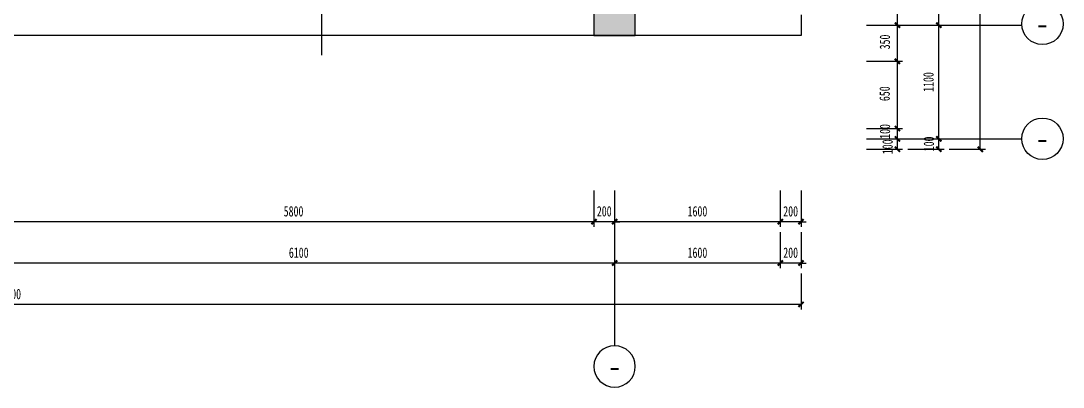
# Model space of a CAD drawing. Header units: millimetres. Extents: x -133666 to 228300, y -346623 to 180165.
# Drawn here: x -38237 to -28173, y -153567 to -150026 of the extents above; entities that cross this region are included whole.
import ezdxf
from ezdxf.enums import TextEntityAlignment as Align

# ---------------------------------------------------------------- set-up
doc = ezdxf.new("R2010")
doc.units = ezdxf.units.MM
doc.header["$LTSCALE"] = 1000
doc.linetypes.add('CENTER', pattern=[50.8, 31.75, -6.35, 6.35, -6.35])
doc.layers.get('0').update_dxf_attribs({"linetype": 'CONTINUOUS'})
doc.layers.get('Defpoints').update_dxf_attribs({"color": 6, "linetype": 'CONTINUOUS'})
for name, color, linetype in [('A-土建墙（含管井、立管）', 6, 'CONTINUOUS'), ('A-土建柱', 6, 'CONTINUOUS'), ('A-土建柱填充', 251, 'CONTINUOUS'), ('A-轴号', 4, 'CONTINUOUS'), ('A-轴线', 8, 'CENTER'), ('C-顶面造型线', 32, 'CONTINUOUS'), ('W-尺寸', 5, 'CONTINUOUS')]:
    doc.layers.add(name, color=color, linetype=linetype)
doc.styles.add('DIM', font='', dxfattribs={"width": 0.7})
doc.styles.add('NAME-1', font='simhei.ttf')
doc.styles.get('DIM').set_extended_font_data('SimSun')
doc.dimstyles.new('50', dxfattribs={"dimscale": 50, "dimtxt": 2, "dimasz": 1, "dimexe": 1, "dimexo": 1, "dimgap": 1, "dimtad": 1, "dimdec": 0, "dimzin": 0, "dimdsep": 46, "dimtxsty": 'DIM', "dimblk": 'ARCHTICK', "dimcen": 0, "dimclrd": 5, "dimclre": 5, "dimclrt": 35, "dimadec": 0, "dimazin": 0, "dimtfac": 0.5, "dimtdec": 0, "dimtix": 1, "dimtmove": 2, "dimatfit": 2, "dimldrblk": 'A', "dimfxl": 0, "dimtolj": 1, "dimtzin": 0, "dimlwd": -1, "dimlwe": -1, "dimarcsym": 0})

# ---------------------------------------------------------------- blocks, each defined once
blk = doc.blocks.new('_ArchTick')
at = {"color": 0, "linetype": 'ByBlock', "const_width": 0.4}
blk.add_lwpolyline([(-0.5, -0.5), (0.5, 0.5)], dxfattribs=at)
blk = doc.blocks.new('*D527')
at = {"layer": 'Defpoints', "color": 0}
for p in [(-32504, -150167), (-30904, -150167), (-32504, -151967)]:
    blk.add_point(p, dxfattribs=at)
at = {"layer": 'W-尺寸', "color": 5}
for p, q in [((-32504, -151667), (-32504, -152017)), ((-30904, -151667), (-30904, -152017)), ((-30904, -151967), (-32504, -151967))]:
    blk.add_line(p, q, dxfattribs=at)
at = {"layer": 'W-尺寸', "color": 5, "xscale": 50, "yscale": 50, "zscale": 50, "rotation": 180}
blk.add_blockref('_ArchTick', (-32504, -151967), dxfattribs=at)
at = {"layer": 'W-尺寸', "color": 5, "xscale": 50, "yscale": 50, "zscale": 50}
blk.add_blockref('_ArchTick', (-30904, -151967), dxfattribs=at)
at = {"layer": 'W-尺寸', "color": 35, "insert": (-31704, -151867), "char_height": 100, "attachment_point": 5, "style": 'DIM'}
blk.add_mtext('\\A1;1600', dxfattribs=at)
blk = doc.blocks.new('A')
for p, q in [((-0.37, 0), (-2.13, 0)), ((-1.44, 1.15), (-1.09, 1.44)), ((-1.44, 1.15), (-0.37, 0)), ((-1.44, -1.15), (-0.37, 0)), ((-1.09, 1.44), (0, 0)), ((-1.09, -1.44), (0, 0)), ((-1.44, -1.15), (-1.09, -1.44))]:
    blk.add_line(p, q)
for points in [[(-1.44, 1.15), (-1.09, 1.44), (-0.37, 0), (0, 0)], [(-1.44, -1.15), (-1.09, -1.44), (-0.37, 0), (0, 0)]]:
    blk.add_solid(points)
blk = doc.blocks.new('*D528')
at = {"layer": 'Defpoints', "color": 0}
for p in [(-32704, -150167), (-32504, -150167), (-32704, -151967)]:
    blk.add_point(p, dxfattribs=at)
at = {"layer": 'W-尺寸', "color": 5}
for p, q in [((-32704, -151667), (-32704, -152017)), ((-32504, -151667), (-32504, -152017)), ((-32704, -151967), (-32754, -151967)), ((-32504, -151967), (-32704, -151967)), ((-32504, -151967), (-32454, -151967))]:
    blk.add_line(p, q, dxfattribs=at)
at = {"layer": 'W-尺寸', "color": 5, "xscale": 50, "yscale": 50, "zscale": 50}
blk.add_blockref('_ArchTick', (-32704, -151967), dxfattribs=at)
at = {"layer": 'W-尺寸', "color": 5, "xscale": 50, "yscale": 50, "zscale": 50, "rotation": 180}
blk.add_blockref('_ArchTick', (-32504, -151967), dxfattribs=at)
at = {"layer": 'W-尺寸', "color": 35, "insert": (-32604, -151867), "char_height": 100, "attachment_point": 5, "style": 'DIM'}
blk.add_mtext('\\A1;200', dxfattribs=at)
blk = doc.blocks.new('*D529')
at = {"layer": 'Defpoints', "color": 0}
for p in [(-32704, -150167), (-38504, -151167), (-38504, -151967)]:
    blk.add_point(p, dxfattribs=at)
at = {"layer": 'W-尺寸', "color": 5}
for p, q in [((-38504, -151667), (-38504, -152017)), ((-32704, -151667), (-32704, -152017)), ((-32704, -151967), (-38504, -151967))]:
    blk.add_line(p, q, dxfattribs=at)
at = {"layer": 'W-尺寸', "color": 5, "xscale": 50, "yscale": 50, "zscale": 50, "rotation": 180}
blk.add_blockref('_ArchTick', (-38504, -151967), dxfattribs=at)
at = {"layer": 'W-尺寸', "color": 5, "xscale": 50, "yscale": 50, "zscale": 50}
blk.add_blockref('_ArchTick', (-32704, -151967), dxfattribs=at)
at = {"layer": 'W-尺寸', "color": 35, "insert": (-35604, -151867), "char_height": 100, "attachment_point": 5, "style": 'DIM'}
blk.add_mtext('\\A1;5800', dxfattribs=at)
blk = doc.blocks.new('*D536')
at = {"layer": 'Defpoints', "color": 0}
for p in [(-30704, -152067), (-46004, -152167), (-46004, -152767)]:
    blk.add_point(p, dxfattribs=at)
at = {"layer": 'W-尺寸', "color": 5}
for p, q in [((-46004, -152467), (-46004, -152817)), ((-30704, -152467), (-30704, -152817)), ((-30704, -152767), (-46004, -152767))]:
    blk.add_line(p, q, dxfattribs=at)
at = {"layer": 'W-尺寸', "color": 5, "xscale": 50, "yscale": 50, "zscale": 50, "rotation": 180}
blk.add_blockref('_ArchTick', (-46004, -152767), dxfattribs=at)
at = {"layer": 'W-尺寸', "color": 5, "xscale": 50, "yscale": 50, "zscale": 50}
blk.add_blockref('_ArchTick', (-30704, -152767), dxfattribs=at)
at = {"layer": 'W-尺寸', "color": 35, "insert": (-38354, -152667), "char_height": 100, "attachment_point": 5, "style": 'DIM'}
blk.add_mtext('\\A1;15300', dxfattribs=at)
blk = doc.blocks.new('*D537')
at = {"layer": 'Defpoints', "color": 0}
for p in [(-30904, -150167), (-30704, -150167), (-30904, -151967)]:
    blk.add_point(p, dxfattribs=at)
at = {"layer": 'W-尺寸', "color": 5}
for p, q in [((-30904, -151667), (-30904, -152017)), ((-30704, -151667), (-30704, -152017)), ((-30904, -151967), (-30954, -151967)), ((-30704, -151967), (-30904, -151967)), ((-30704, -151967), (-30654, -151967))]:
    blk.add_line(p, q, dxfattribs=at)
at = {"layer": 'W-尺寸', "color": 5, "xscale": 50, "yscale": 50, "zscale": 50}
blk.add_blockref('_ArchTick', (-30904, -151967), dxfattribs=at)
at = {"layer": 'W-尺寸', "color": 5, "xscale": 50, "yscale": 50, "zscale": 50, "rotation": 180}
blk.add_blockref('_ArchTick', (-30704, -151967), dxfattribs=at)
at = {"layer": 'W-尺寸', "color": 35, "insert": (-30804, -151867), "char_height": 100, "attachment_point": 5, "style": 'DIM'}
blk.add_mtext('\\A1;200', dxfattribs=at)
blk = doc.blocks.new('*D692')
at = {"layer": 'Defpoints', "color": 0}
for p in [(-30904, -149967), (-30704, -149967), (-30904, -152367)]:
    blk.add_point(p, dxfattribs=at)
at = {"layer": 'W-尺寸', "color": 5}
for p, q in [((-30904, -152067), (-30904, -152417)), ((-30704, -152067), (-30704, -152417)), ((-30904, -152367), (-30954, -152367)), ((-30704, -152367), (-30904, -152367)), ((-30704, -152367), (-30654, -152367))]:
    blk.add_line(p, q, dxfattribs=at)
at = {"layer": 'W-尺寸', "color": 5, "xscale": 50, "yscale": 50, "zscale": 50}
blk.add_blockref('_ArchTick', (-30904, -152367), dxfattribs=at)
at = {"layer": 'W-尺寸', "color": 5, "xscale": 50, "yscale": 50, "zscale": 50, "rotation": 180}
blk.add_blockref('_ArchTick', (-30704, -152367), dxfattribs=at)
at = {"layer": 'W-尺寸', "color": 35, "insert": (-30804, -152267), "char_height": 100, "attachment_point": 5, "style": 'DIM'}
blk.add_mtext('\\A1;200', dxfattribs=at)
blk = doc.blocks.new('*D693')
at = {"layer": 'Defpoints', "color": 0}
for p in [(-30904, -17973), (-32504, -150167), (-32504, -152367)]:
    blk.add_point(p, dxfattribs=at)
at = {"layer": 'W-尺寸', "color": 5}
for p, q in [((-32504, -152067), (-32504, -152417)), ((-30904, -152067), (-30904, -152417)), ((-30904, -152367), (-32504, -152367))]:
    blk.add_line(p, q, dxfattribs=at)
at = {"layer": 'W-尺寸', "color": 5, "xscale": 50, "yscale": 50, "zscale": 50, "rotation": 180}
blk.add_blockref('_ArchTick', (-32504, -152367), dxfattribs=at)
at = {"layer": 'W-尺寸', "color": 5, "xscale": 50, "yscale": 50, "zscale": 50}
blk.add_blockref('_ArchTick', (-30904, -152367), dxfattribs=at)
at = {"layer": 'W-尺寸', "color": 35, "insert": (-31704, -152267), "char_height": 100, "attachment_point": 5, "style": 'DIM'}
blk.add_mtext('\\A1;1600', dxfattribs=at)
blk = doc.blocks.new('*D539')
at = {"layer": 'Defpoints', "color": 0}
for p in [(-32504, -150167), (-38604, -150367), (-38604, -152367)]:
    blk.add_point(p, dxfattribs=at)
at = {"layer": 'W-尺寸', "color": 5}
for p, q in [((-38604, -152067), (-38604, -152417)), ((-32504, -152067), (-32504, -152417)), ((-32504, -152367), (-38604, -152367))]:
    blk.add_line(p, q, dxfattribs=at)
at = {"layer": 'W-尺寸', "color": 5, "xscale": 50, "yscale": 50, "zscale": 50, "rotation": 180}
blk.add_blockref('_ArchTick', (-38604, -152367), dxfattribs=at)
at = {"layer": 'W-尺寸', "color": 5, "xscale": 50, "yscale": 50, "zscale": 50}
blk.add_blockref('_ArchTick', (-32504, -152367), dxfattribs=at)
at = {"layer": 'W-尺寸', "color": 35, "insert": (-35554, -152267), "char_height": 100, "attachment_point": 5, "style": 'DIM'}
blk.add_mtext('\\A1;6100', dxfattribs=at)
blk = doc.blocks.new('*D549')
at = {"layer": 'Defpoints', "color": 0}
for p in [(-30173, -150067), (-29373, -150067), (-30173, -151167)]:
    blk.add_point(p, dxfattribs=at)
at = {"layer": 'W-尺寸', "color": 5}
for p, q in [((-29673, -150067), (-29323, -150067)), ((-29373, -151167), (-29373, -150067)), ((-29673, -151167), (-29323, -151167))]:
    blk.add_line(p, q, dxfattribs=at)
at = {"layer": 'W-尺寸', "color": 5, "xscale": 50, "yscale": 50, "zscale": 50}
for p, rotation in [((-29373, -150067), 90), ((-29373, -151167), 270)]:
    blk.add_blockref('_ArchTick', p, dxfattribs=dict(at, rotation=rotation))
at = {"layer": 'W-尺寸', "color": 35, "insert": (-29473, -150617), "char_height": 100, "attachment_point": 5, "rotation": 90, "style": 'DIM'}
blk.add_mtext('\\A1;1100', dxfattribs=at)
blk = doc.blocks.new('*D550')
at = {"layer": 'Defpoints', "color": 0}
for p in [(-30173, -145767), (-29373, -145767), (-30173, -150067)]:
    blk.add_point(p, dxfattribs=at)
at = {"layer": 'W-尺寸', "color": 5}
for p, q in [((-29673, -145767), (-29323, -145767)), ((-29373, -150067), (-29373, -145767)), ((-29673, -150067), (-29323, -150067))]:
    blk.add_line(p, q, dxfattribs=at)
at = {"layer": 'W-尺寸', "color": 5, "xscale": 50, "yscale": 50, "zscale": 50}
for p, rotation in [((-29373, -145767), 90), ((-29373, -150067), 270)]:
    blk.add_blockref('_ArchTick', p, dxfattribs=dict(at, rotation=rotation))
at = {"layer": 'W-尺寸', "color": 35, "insert": (-29473, -147917), "char_height": 100, "attachment_point": 5, "rotation": 90, "style": 'DIM'}
blk.add_mtext('\\A1;4300', dxfattribs=at)
blk = doc.blocks.new('*D551')
at = {"layer": 'Defpoints', "color": 0}
for p in [(-29873, -145667), (-28973, -145667), (-29773, -151267)]:
    blk.add_point(p, dxfattribs=at)
at = {"layer": 'W-尺寸', "color": 5}
for p, q in [((-29273, -145667), (-28923, -145667)), ((-28973, -151267), (-28973, -145667)), ((-29273, -151267), (-28923, -151267))]:
    blk.add_line(p, q, dxfattribs=at)
at = {"layer": 'W-尺寸', "color": 5, "xscale": 50, "yscale": 50, "zscale": 50}
for p, rotation in [((-28973, -145667), 90), ((-28973, -151267), 270)]:
    blk.add_blockref('_ArchTick', p, dxfattribs=dict(at, rotation=rotation))
at = {"layer": 'W-尺寸', "color": 35, "insert": (-29073, -148467), "char_height": 100, "attachment_point": 5, "rotation": 90, "style": 'DIM'}
blk.add_mtext('\\A1;5600', dxfattribs=at)
blk = doc.blocks.new('*D552')
at = {"layer": 'Defpoints', "color": 0}
for p in [(-29973, -151167), (-29973, -151267), (-29373, -151167)]:
    blk.add_point(p, dxfattribs=at)
at = {"layer": 'W-尺寸', "color": 5}
for p, q in [((-29673, -151167), (-29323, -151167)), ((-29673, -151267), (-29323, -151267)), ((-29373, -151267), (-29373, -151167))]:
    blk.add_line(p, q, dxfattribs=at)
at = {"layer": 'W-尺寸', "color": 5, "xscale": 50, "yscale": 50, "zscale": 50}
for p, rotation in [((-29373, -151167), 90), ((-29373, -151267), 270)]:
    blk.add_blockref('_ArchTick', p, dxfattribs=dict(at, rotation=rotation))
at = {"layer": 'W-尺寸', "color": 35, "insert": (-29469, -151215), "char_height": 100, "attachment_point": 5, "rotation": 90, "style": 'DIM'}
blk.add_mtext('\\A1;100', dxfattribs=at)
blk = doc.blocks.new('*D554')
at = {"layer": 'Defpoints', "color": 0}
for p in [(-30304, -149667), (-29773, -149667), (-30304, -150067)]:
    blk.add_point(p, dxfattribs=at)
at = {"layer": 'W-尺寸', "color": 5}
for p, q in [((-30073, -149667), (-29723, -149667)), ((-29773, -150067), (-29773, -149667)), ((-30073, -150067), (-29723, -150067))]:
    blk.add_line(p, q, dxfattribs=at)
at = {"layer": 'W-尺寸', "color": 5, "xscale": 50, "yscale": 50, "zscale": 50}
for p, rotation in [((-29773, -149667), 90), ((-29773, -150067), 270)]:
    blk.add_blockref('_ArchTick', p, dxfattribs=dict(at, rotation=rotation))
at = {"layer": 'W-尺寸', "color": 35, "insert": (-29892, -149867), "char_height": 100, "attachment_point": 5, "rotation": 90, "style": 'DIM'}
blk.add_mtext('\\A1;400', dxfattribs=at)
blk = doc.blocks.new('*D555')
at = {"layer": 'Defpoints', "color": 0}
for p in [(-30304, -150067), (-29773, -150067), (-30304, -150417)]:
    blk.add_point(p, dxfattribs=at)
at = {"layer": 'W-尺寸', "color": 5}
for p, q in [((-30073, -150067), (-29723, -150067)), ((-29773, -150417), (-29773, -150067)), ((-30073, -150417), (-29723, -150417))]:
    blk.add_line(p, q, dxfattribs=at)
at = {"layer": 'W-尺寸', "color": 5, "xscale": 50, "yscale": 50, "zscale": 50}
for p, rotation in [((-29773, -150067), 90), ((-29773, -150417), 270)]:
    blk.add_blockref('_ArchTick', p, dxfattribs=dict(at, rotation=rotation))
at = {"layer": 'W-尺寸', "color": 35, "insert": (-29894, -150230), "char_height": 100, "attachment_point": 5, "rotation": 90, "style": 'DIM'}
blk.add_mtext('\\A1;350', dxfattribs=at)
blk = doc.blocks.new('*D558')
at = {"layer": 'Defpoints', "color": 0}
for p in [(-30304, -150417), (-29773, -150417), (-30304, -151067)]:
    blk.add_point(p, dxfattribs=at)
at = {"layer": 'W-尺寸', "color": 5}
for p, q in [((-30073, -150417), (-29723, -150417)), ((-29773, -151067), (-29773, -150417)), ((-30073, -151067), (-29723, -151067))]:
    blk.add_line(p, q, dxfattribs=at)
at = {"layer": 'W-尺寸', "color": 5, "xscale": 50, "yscale": 50, "zscale": 50}
for p, rotation in [((-29773, -150417), 90), ((-29773, -151067), 270)]:
    blk.add_blockref('_ArchTick', p, dxfattribs=dict(at, rotation=rotation))
at = {"layer": 'W-尺寸', "color": 35, "insert": (-29896, -150730), "char_height": 100, "attachment_point": 5, "rotation": 90, "style": 'DIM'}
blk.add_mtext('\\A1;650', dxfattribs=at)
blk = doc.blocks.new('*D559')
at = {"layer": 'Defpoints', "color": 0}
for p in [(-30304, -151067), (-29773, -151067), (-30304, -151167, 0)]:
    blk.add_point(p, dxfattribs=at)
at = {"layer": 'W-尺寸', "color": 5}
for p, q in [((-30073, -151067), (-29723, -151067)), ((-29773, -151167), (-29773, -151067)), ((-30073, -151167), (-29723, -151167))]:
    blk.add_line(p, q, dxfattribs=at)
at = {"layer": 'W-尺寸', "color": 5, "xscale": 50, "yscale": 50, "zscale": 50}
for p, rotation in [((-29773, -151067), 90), ((-29773, -151167), 270)]:
    blk.add_blockref('_ArchTick', p, dxfattribs=dict(at, rotation=rotation))
at = {"layer": 'W-尺寸', "color": 35, "insert": (-29893, -151095), "char_height": 100, "attachment_point": 5, "rotation": 90, "style": 'DIM'}
blk.add_mtext('\\A1;100', dxfattribs=at)
blk = doc.blocks.new('*D561')
at = {"layer": 'Defpoints', "color": 0}
for p in [(-30304, -151167, 0), (-30304, -151267), (-29773, -151167)]:
    blk.add_point(p, dxfattribs=at)
at = {"layer": 'W-尺寸', "color": 5}
for p, q in [((-30073, -151167), (-29723, -151167)), ((-30073, -151267), (-29723, -151267)), ((-29773, -151267), (-29773, -151167))]:
    blk.add_line(p, q, dxfattribs=at)
at = {"layer": 'W-尺寸', "color": 5, "xscale": 50, "yscale": 50, "zscale": 50}
for p, rotation in [((-29773, -151167), 90), ((-29773, -151267), 270)]:
    blk.add_blockref('_ArchTick', p, dxfattribs=dict(at, rotation=rotation))
at = {"layer": 'W-尺寸', "color": 35, "insert": (-29868, -151243), "char_height": 100, "attachment_point": 5, "rotation": 90, "style": 'DIM'}
blk.add_mtext('\\A1;100', dxfattribs=at)
blk = doc.blocks.new('轴号')
at = {"color": 4}
blk.add_circle((4, 0), 4, dxfattribs=at)
at = {"color": 2, "style": 'NAME-1'}
blk.add_attdef('1', text='', height=4, dxfattribs=at).set_placement((4, 0), align=Align.MIDDLE)

msp = doc.modelspace()

# ---------------------------------------------------------------- hatches: boundary and pattern name
at = {"layer": 'A-土建柱填充'}
h = msp.add_hatch(color=256, dxfattribs=at)
h.dxf.hatch_style = 1
h.paths.add_polyline_path([(-32704.1, -149766.6), (-32704.1, -150166.6), (-32304.1, -150166.6), (-32304.1, -149766.6)])

# ---------------------------------------------------------------- linework, layer by layer
at = {"layer": 'A-土建墙（含管井、立管）', "color": 6}
msp.add_line((-30704.1, -149966.6), (-30704.1, -150166.6), dxfattribs=at)
msp.add_lwpolyline([(-30704.1, -150166.6), (-38304.1, -150166.6)], dxfattribs=at)
at = {"layer": 'A-土建柱'}
msp.add_lwpolyline([(-32304.1, -149766.6), (-32704.1, -149766.6), (-32704.1, -150166.6), (-32304.1, -150166.6), (-32304.1, -149766.6)], dxfattribs=at)
at = {"layer": 'A-轴线'}
for p, q in [((-30072.5, -150066.6), (-28572.5, -150066.6)), ((-30072.5, -151166.6), (-28572.5, -151166.6)), ((-32504.1, -151666.6), (-32504.1, -153166.6))]:
    msp.add_line(p, q, dxfattribs=at)
at = {"layer": 'C-顶面造型线', "color": 251}
msp.add_lwpolyline([(-35330.1, -150356.6), (-35330.1, -149286.6), (-35360.1, -149286.6), (-35360.1, -149276.6), (-35480.1, -149276.6), (-35480.1, -149266.6), (-35790.1, -149266.6), (-35790.1, -149016.6), (-35810.1, -149016.6), (-35810.1, -148755.7)], dxfattribs=at)

# ---------------------------------------------------------------- block references
at = {"layer": 'A-轴号', "color": 4, "ltscale": 20, "xscale": 50, "yscale": 50, "zscale": 50}
for p in [(-28572.8, -150055.6), (-28572.8, -151165.2)]:
    msp.add_blockref('轴号', p, dxfattribs=at).add_auto_attribs({'1': '-'})
at = {"layer": 'A-轴号', "color": 4, "ltscale": 20}
ref = msp.add_blockref('轴号', (-32304.1, -153366.6), dxfattribs=dict(at, xscale=-50, yscale=50, zscale=50))
ref.add_attrib('1', '-', dxfattribs={"layer": '0', "color": 2, "height": 200, "style": 'NAME-1'}).set_placement((-32504.1, -153366.6), align=Align.MIDDLE)

# ---------------------------------------------------------------- dimensions: what is measured, and where the dimension line sits
at = {"layer": 'W-尺寸'}
for base, p1, p2, angle, picture, middle in [((-32504.1, -152366.6), (-30904.1, -17972.8), (-32504.1, -150166.6), 180, '*D693', (-31704.1, -152266.6)), ((-28972.5, -145666.6), (-29772.5, -151266.6), (-29872.5, -145666.6), 90, '*D551', (-29072.5, -148466.6)), ((-29372.5, -145766.6), (-30172.5, -150066.6), (-30172.5, -145766.6), 90, '*D550', (-29472.5, -147916.6)), ((-30904.1, -152366.6), (-30704.1, -149966.6), (-30904.1, -149966.6), 180, '*D692', (-30804.1, -152266.6)), ((-29372.5, -150066.6), (-30172.5, -151166.6), (-30172.5, -150066.6), 90, '*D549', (-29472.5, -150616.6)), ((-38604.1, -152366.6), (-32504.1, -150166.6), (-38604.1, -150366.6), 180, '*D539', (-35554.1, -152266.6)), ((-38504.1, -151966.6), (-32704.1, -150166.6), (-38504.1, -151166.6), 180, '*D529', (-35604.1, -151866.6)), ((-32704.1, -151966.6), (-32504.1, -150166.6), (-32704.1, -150166.6), 180, '*D528', (-32604.1, -151866.6)), ((-32504.1, -151966.6), (-30904.1, -150166.6), (-32504.1, -150166.6), 180, '*D527', (-31704.1, -151866.6)), ((-30904.1, -151966.6), (-30704.1, -150166.6), (-30904.1, -150166.6), 180, '*D537', (-30804.1, -151866.6)), ((-46004.1, -152766.6), (-30704.1, -152066.6), (-46004.1, -152166.6), 180, '*D536', (-38354.1, -152666.6))]:
    dim = msp.add_linear_dim(base=base, p1=p1, p2=p2, angle=angle, dimstyle='50', dxfattribs=at)
    dim.commit()
    dim.dimension.update_dxf_attribs({"geometry": picture, "text_midpoint": middle})
for base, p1, p2, picture, middle in [((-29772.5, -149666.6), (-30304.1, -150066.6), (-30304.1, -149666.6), '*D554', (-29892.1, -149866.6)), ((-29772.5, -150066.6), (-30304.1, -150416.6), (-30304.1, -150066.6), '*D555', (-29893.6, -150229.6)), ((-29772.5, -150416.6), (-30304.1, -151066.6), (-30304.1, -150416.6), '*D558', (-29896.3, -150729.6)), ((-29772.5, -151066.6), (-30304.1, -151166.6, 0), (-30304.1, -151066.6), '*D559', (-29892.7, -151095)), ((-29772.5, -151166.6), (-30304.1, -151266.6), (-30304.1, -151166.6, 0), '*D561', (-29868, -151243)), ((-29372.5, -151166.6), (-29972.5, -151266.6), (-29972.5, -151166.6), '*D552', (-29469.4, -151215.4))]:
    dim = msp.add_linear_dim(base=base, p1=p1, p2=p2, angle=90, dimstyle='50', dxfattribs=at)
    dim.commit()
    dim.dimension.update_dxf_attribs({"geometry": picture, "text_midpoint": middle, "dimtype": 160})

doc.saveas('drawing.dxf')
